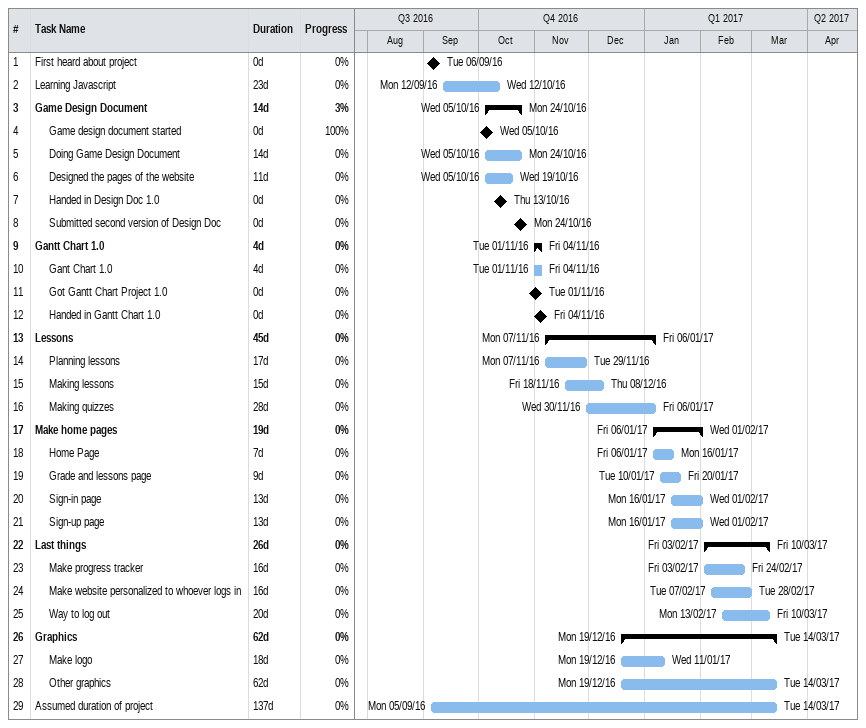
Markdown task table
| ID | Level | Task | Duration | Start | Finish | % complete |
|---|---|---|---|---|---|---|
| 1 | 1 | First heard about project | 0d | 2016-09-06 | 2016-09-06 | 0 |
| 2 | 1 | Learning Javascript | 23d | 2016-09-12 | 2016-10-12 | 0 |
| 3 | 1 | **Game Design Document** | 14d | 2016-10-05 | 2016-10-24 | 3 |
| 4 | 2 | Game design document started | 0d | 2016-10-05 | 2016-10-05 | 100 |
| 5 | 2 | Doing Game Design Document | 14d | 2016-10-05 | 2016-10-24 | 0 |
| 6 | 2 | Designed the pages of the website | 11d | 2016-10-05 | 2016-10-19 | 0 |
| 7 | 2 | Handed in Design Doc 1.0 | 0d | 2016-10-13 | 2016-10-13 | 0 |
| 8 | 2 | Submitted second version of Design Doc | 0d | 2016-10-24 | 2016-10-24 | 0 |
| 9 | 1 | **Gantt Chart 1.0** | 4d | 2016-11-01 | 2016-11-04 | 0 |
| 10 | 2 | Gant Chart 1.0 | 4d | 2016-11-01 | 2016-11-04 | 0 |
| 11 | 2 | Got Gantt Chart Project 1.0 | 0d | 2016-11-01 | 2016-11-01 | 0 |
| 12 | 2 | Handed in Gantt Chart 1.0 | 0d | 2016-11-04 | 2016-11-04 | 0 |
| 13 | 1 | **Lessons** | 45d | 2016-11-07 | 2017-01-06 | 0 |
| 14 | 2 | Planning lessons | 17d | 2016-11-07 | 2016-11-29 | 0 |
| 15 | 2 | Making lessons | 15d | 2016-11-18 | 2016-12-08 | 0 |
| 16 | 2 | Making quizzes | 28d | 2016-11-30 | 2017-01-06 | 0 |
| 17 | 1 | **Make home pages** | 19d | 2017-01-06 | 2017-02-01 | 0 |
| 18 | 2 | Home Page | 7d | 2017-01-06 | 2017-01-16 | 0 |
| 19 | 2 | Grade and lessons page | 9d | 2017-01-10 | 2017-01-20 | 0 |
| 20 | 2 | Sign-in page | 13d | 2017-01-16 | 2017-02-01 | 0 |
| 21 | 2 | Sign-up page | 13d | 2017-01-16 | 2017-02-01 | 0 |
| 22 | 1 | **Last things** | 26d | 2017-02-03 | 2017-03-10 | 0 |
| 23 | 2 | Make progress tracker | 16d | 2017-02-03 | 2017-02-24 | 0 |
| 24 | 2 | Make website personalized to whoever logs in | 16d | 2017-02-07 | 2017-02-28 | 0 |
| 25 | 2 | Way to log out | 20d | 2017-02-13 | 2017-03-10 | 0 |
| 26 | 1 | **Graphics** | 62d | 2016-12-19 | 2017-03-14 | 0 |
| 27 | 2 | Make logo | 18d | 2016-12-19 | 2017-01-11 | 0 |
| 28 | 2 | Other graphics | 62d | 2016-12-19 | 2017-03-14 | 0 |
| 29 | 1 | Assumed duration of project | 137d | 2016-09-05 | 2017-03-14 | 0 |
